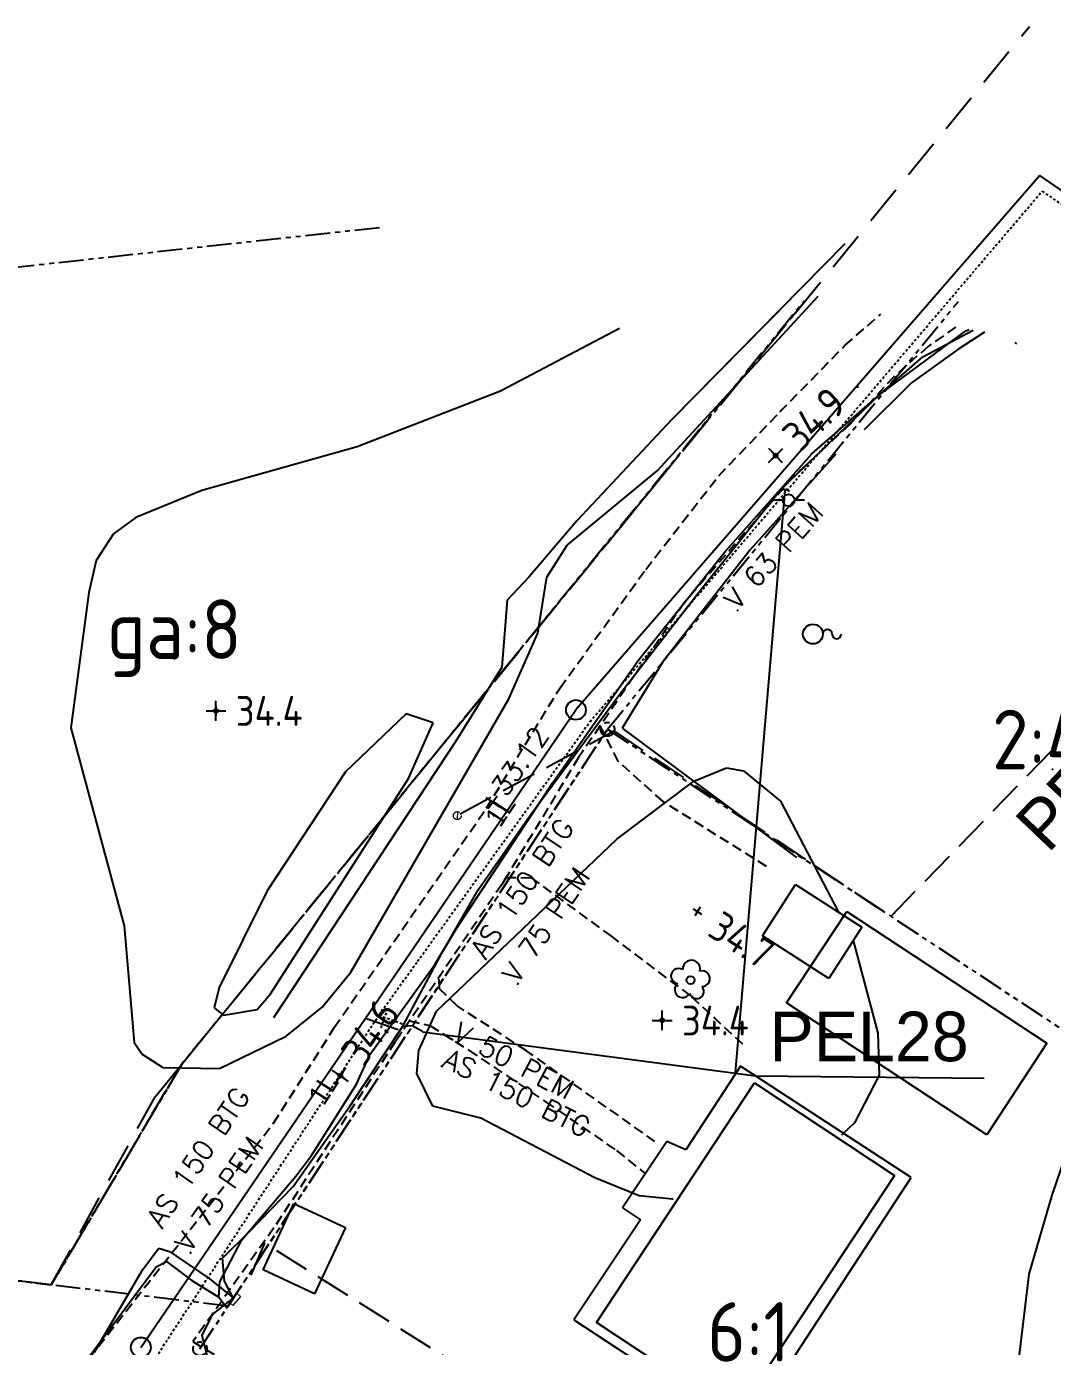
# Model space of a CAD drawing. Header units: metres. Extents: x 139929 to 143267, y 6401995 to 6404511.
# Drawn here: x 140530.1 to 140581.8, y 6402409.6 to 6402476.2 of the extents above; entities that cross this region are included whole.
import ezdxf
from ezdxf.enums import TextEntityAlignment as Align

# ---------------------------------------------------------------- set-up
doc = ezdxf.new("R2010")
doc.units = ezdxf.units.M
for name, pattern in [('DASHED', [0.75, 0.5, -0.25]), ('DASHED2', [3, 2, -1]), ('DGN Style 2', [1.76037, 1.056222, -0.704148]), ('DGN Style 3', [2.464518, 1.76037, -0.704148]), ('HAECK', [0]), ('HIDDEN2', [0.1875, 0.125, -0.0625]), ('PHANTOM', [2.5, 1.25, -0.25, 0.25, -0.25, 0.25, -0.25])]:
    doc.linetypes.add(name, pattern=pattern)
for name, color, linetype, lineweight in [('LM_GRÄNSPUNKT_TEXT_NY', 94, 'Continuous', 25), ('TE_INMATT_LAGE', 254, 'Continuous', 0), ('TE_OSAKERT_LAGE', 254, 'Continuous', 0)]:
    doc.layers.add(name, color=color, linetype=linetype, lineweight=lineweight)
for name, color, linetype in [('M-BEF-BELYSNINGSSTOLPE', 4, 'Continuous'), ('M-BEF-BYGGNAD', 3, 'Continuous'), ('M-BEF-BÄCK', 7, 'Continuous'), ('M-BEF-EL', 4, 'ELLEDNING'), ('M-BEF-EL-TEXT', 1, 'Continuous'), ('M-BEF-HÄCK', 7, 'Continuous'), ('M-BEF-KÄLLA', 7, 'Continuous'), ('M-BEF-NIVÅ', 4, 'Continuous'), ('M-BEF-NIVÅKURVA-PRIMÄR-0.5M', 12, 'Continuous'), ('M-BEF-TELE', 4, 'TELELEDNING'), ('M-BEF-TELE-INFO', 4, 'Continuous'), ('M-BEF-TELE-TEXT', 1, 'Continuous'), ('M-BEF-TRÄD', 4, 'Continuous'), ('M-BEF-VA-S', 4, 'Continuous'), ('M-BEF-VA-TEXT', 1, 'Continuous'), ('M-BEF-VA-V', 4, 'HIDDEN2'), ('M-BEF-VÄGKANT', 1, 'DASHED'), ('M-FASTIGHETSBETECKNING', 3, 'Continuous'), ('M-GR-FASTIGHETSGRÄNS', 3, 'PHANTOM'), ('M-GR-RÄTTIGHETSGRÄNS', 3, 'DASHED')]:
    doc.layers.add(name, color=color, linetype=linetype)
doc.styles.add('ISO', font='iso.shx', dxfattribs={"height": 2.5})
doc.styles.add('ITALICC', font='italicc', dxfattribs={"oblique": 10})
doc.styles.add('ROMANS', font='romans')
doc.styles.add('Style-font38', font='font38.shx')
doc.linetypes.add('Bäck', pattern='A,5,[107,sma.shx,S=1,R=0,X=0,Y=0],5', length=10)
doc.linetypes.add('ELLEDNING', pattern='A,3,-0.5,["E",Standard,S=0.5,R=0,X=0,Y=-0.25],-0.5', length=4)
doc.linetypes.add('TELELEDNING', pattern='A,3,-0.5,["T",Standard,S=0.5,R=0,X=0,Y=-0.25],-0.5', length=4)

# ---------------------------------------------------------------- blocks, each defined once
blk = doc.blocks.new('osynlig cirkel')
blk.add_circle((0, 0), 0.005)
blk = doc.blocks.new('OSYNLIG')
blk.add_blockref('osynlig cirkel', (0, 0))
blk = doc.blocks.new('PRI_L_ALLM')
for points in [[(-0.3, 0, 0), (-0.8, 0, 0)], [(0.8, 0, 0), (0.3, 0, 0)]]:
    blk.add_polyline3d(points)
blk.add_circle((0, 0), 0.3)
blk = doc.blocks.new('PRI_NIVÅ_HÖJDPUNKT_ISM')
at = {"color": 7}
for p, q in [((-0.25, 0), (0.25, 0)), ((0, 0.25), (0, -0.25))]:
    blk.add_line(p, q, dxfattribs=at)
blk = doc.blocks.new('PRI_V_KÄLLA')
blk.add_circle((0, 0), 0.5)
for centre, start, end in [((0.733333, 0), 0, 179.999991), ((1.2, 0), 179.999991, 359.999955)]:
    blk.add_arc(centre, 0.233333, start, end)
blk = doc.blocks.new('OCT261', base_point=(108327.366, 6370837.691))
at = {"layer": 'TE_INMATT_LAGE', "color": 30, "linetype": 'Continuous', "lineweight": 13, "flags": 128}
blk.add_lwpolyline([(108327.667, 6370837.814), (108327.665, 6370837.562), (108327.065, 6370837.569), (108327.068, 6370837.821), (108327.667, 6370837.814)], dxfattribs=at)
blk = doc.blocks.new('OCT372', base_point=(108327.366, 6370837.691))
at = {"layer": 'TE_OSAKERT_LAGE', "color": 30, "linetype": 'DGN Style 2', "lineweight": 13}
blk.add_line((108327.368, 6370837.891), (108327.364, 6370837.491), dxfattribs=at)
blk.add_circle((108327.366, 6370837.691), 0.2, dxfattribs=at)
blk = doc.blocks.new('BRUNN')
blk.add_circle((0, 0), 0.5)
blk = doc.blocks.new('VENTIL')
blk.add_line((0, -0.55), (0, 0.55))
blk = doc.blocks.new('LIGGARPUNKT')
blk.add_circle((0, 0), 0.35)
at = {"layer": 'LM_GRÄNSPUNKT_TEXT_NY', "style": 'ITALICC', "oblique": 10}
blk.add_attdef('PUNKTBETECKNING', (0.5, -0.35), '', height=0.7, dxfattribs=at)
blk = doc.blocks.new('PRI_V_POLLARE')
blk.add_circle((0, 0), 0.2)
blk = doc.blocks.new('PRI_M_LÖVTRÄD')
blk.add_circle((0, 0), 0.2)
for centre, radius, start, end in [((0.047722, 0.56156), 0.443002, 345.022908, 184.096476), ((-0.601762, 0.206006), 0.384732, 57.341651, 261.23001), ((0.585988, 0.07036), 0.392534, 269.444378, 106.321877), ((-0.395828, -0.476108), 0.401424, 131.233971, 330.911027), ((0.306072, -0.564084), 0.367104, 196.976003, 41.224955)]:
    blk.add_arc(centre, radius, start, end)
blk = doc.blocks.new('SPWDEF')
at = {"color": 0, "linetype": 'Continuous'}
for p, q in [((-1, 0), (1, 0)), ((0, -1), (0, 1))]:
    blk.add_line(p, q, dxfattribs=at)
blk.add_circle((0, 0), 0.2)

msp = doc.modelspace()

# ---------------------------------------------------------------- linework, layer by layer
at = {"layer": 'M-BEF-BYGGNAD'}
for p, q in [((140567.226, 6402430.341), (140568.893, 6402432.928)), ((140568.893, 6402432.928), (140572.225, 6402430.782)), ((140568.438, 6402426.973), (140571.474, 6402431.578)), ((140571.474, 6402431.578), (140581.559, 6402424.93)), ((140572.225, 6402430.782), (140570.559, 6402428.195)), ((140570.559, 6402428.195), (140567.226, 6402430.341)), ((140578.524, 6402420.325), (140568.438, 6402426.973)), ((140581.559, 6402424.93), (140578.524, 6402420.325)), ((140566.113, 6402423.783), (140563.356, 6402419.557)), ((140574.713, 6402418.172), (140566.113, 6402423.783)), ((140558.856, 6402410.868), (140566.82, 6402422.936)), ((140558.856, 6402410.868), (140566.82, 6402422.936)), ((140566.82, 6402422.936), (140573.883, 6402418.274)), ((140566.82, 6402422.936), (140573.883, 6402418.274)), ((140562.404, 6402419.985), (140560.174, 6402416.634)), ((140563.356, 6402419.557), (140562.404, 6402419.985)), ((140573.883, 6402418.274), (140565.918, 6402406.206)), ((140573.883, 6402418.274), (140565.918, 6402406.206)), ((140566.352, 6402405.356), (140574.713, 6402418.172)), ((140542.058, 6402413.512), (140543.616, 6402416.858)), ((140543.616, 6402416.858), (140546.215, 6402415.648)), ((140560.174, 6402416.634), (140561.071, 6402416.036)), ((140561.071, 6402416.036), (140557.713, 6402410.992)), ((140546.215, 6402415.648), (140544.657, 6402412.302)), ((140544.657, 6402412.302), (140542.058, 6402413.512)), ((140557.713, 6402410.992), (140566.352, 6402405.356)), ((140565.918, 6402406.206), (140558.856, 6402410.868)), ((140565.918, 6402406.206), (140558.856, 6402410.868))]:
    msp.add_line(p, q, dxfattribs=at)
at = {"layer": 'M-BEF-BÄCK', "linetype": 'Bäck', "lineweight": -3}
for p, q in [((140571.38, 6402465.212, 34.099), (140562.661, 6402456.356, 34.042)), ((140562.661, 6402456.356, 34.042), (140557.878, 6402451.263, 34.042)), ((140557.878, 6402451.263, 34.042), (140555.451, 6402448.418, 34.028)), ((140555.451, 6402448.418, 34.028), (140554.366, 6402447.256, 34.028)), ((140554.366, 6402447.256, 34.028), (140554.085, 6402443.881, 34.014)), ((140554.085, 6402443.881, 34.014), (140551.77, 6402440.149, 34.014)), ((140551.77, 6402440.149, 34.014), (140542.584, 6402426.216, 34.014))]:
    msp.add_line(p, q, dxfattribs=at)
at = {"layer": 'M-BEF-BÄCK', "lineweight": -3}
for p, q in [((140568.657, 6402462.446), (140562.661, 6402456.356)), ((140562.661, 6402456.356), (140557.878, 6402451.263)), ((140557.878, 6402451.263), (140555.451, 6402448.418)), ((140555.451, 6402448.418), (140554.366, 6402447.256)), ((140554.366, 6402447.256), (140554.085, 6402443.881)), ((140554.085, 6402443.881), (140551.77, 6402440.149)), ((140551.77, 6402440.149), (140542.584, 6402426.216))]:
    msp.add_line(p, q, dxfattribs=at)
at = {"layer": 'M-BEF-EL', "flags": 128}
for points in [[(140539.837, 6402412.142), (140539.879, 6402412.911), (140540.994, 6402415.034), (140543.71, 6402418.238), (140544.5, 6402419.281), (140546.763, 6402422.864), (140547.451, 6402424.387), (140550.721, 6402428.904), (140551.807, 6402430.714), (140556.67, 6402438.088), (140560.957, 6402444.212), (140565.365, 6402449.719), (140569.707, 6402454.633), (140575.31, 6402459.523), (140577.835, 6402460.864)], [(140479.882, 6402370.576), (140480.469, 6402370.766), (140483.482, 6402371.85), (140486.773, 6402373.649), (140491.324, 6402375.218), (140495.121, 6402376.413), (140504.126, 6402379.151), (140509.521, 6402381.924), (140513.334, 6402384.61), (140517.846, 6402389.517), (140520.876, 6402393.335), (140523.929, 6402397.038), (140528.942, 6402403.251), (140531.978, 6402407.388), (140536.673, 6402413.662), (140537.185, 6402413.935), (140538.462, 6402412.981), (140539.837, 6402412.142), (140540.254, 6402411.587)]]:
    msp.add_lwpolyline(points, dxfattribs=at)
at = {"layer": 'M-BEF-HÄCK', "lineweight": -3}
for p, q in [((140578.403, 6402460.766), (140577.062, 6402459.878)), ((140577.062, 6402459.878), (140574.737, 6402458.201)), ((140574.737, 6402458.201), (140572.341, 6402455.834)), ((140570.924, 6402454.612), (140566.608, 6402449.792)), ((140566.608, 6402449.792), (140562.207, 6402444.143)), ((140562.207, 6402444.143), (140560.149, 6402440.799)), ((140560.149, 6402440.799), (140568.934, 6402434.296))]:
    msp.add_line(p, q, dxfattribs=at)
at = {"layer": 'M-BEF-HÄCK', "color": 1, "linetype": 'HAECK', "lineweight": -3}
for p, q in [((140574.737, 6402458.201), (140572.341, 6402455.834)), ((140570.924, 6402454.612), (140566.608, 6402449.792)), ((140566.608, 6402449.792), (140562.207, 6402444.143)), ((140562.207, 6402444.143), (140560.149, 6402440.799)), ((140560.149, 6402440.799), (140568.934, 6402434.296))]:
    msp.add_line(p, q, dxfattribs=at)
at = {"layer": 'M-BEF-NIVÅKURVA-PRIMÄR-0.5M', "linetype": 'Continuous', "lineweight": -3}
for p, q in [((140561.916, 6402453.765, 34.5), (140570.034, 6402462.578, 34.5)), ((140560.024, 6402460.946, 34.5), (140554.029, 6402457.785, 34.5)), ((140554.029, 6402457.785, 34.5), (140546.807, 6402454.978, 34.5)), ((140546.807, 6402454.978, 34.5), (140538.967, 6402452.776, 34.5)), ((140557.383, 6402450.026, 34.5), (140561.916, 6402453.765, 34.5)), ((140538.967, 6402452.776, 34.5), (140535.643, 6402451.428, 34.5)), ((140535.643, 6402451.428, 34.5), (140534.529, 6402450.59, 34.5)), ((140534.529, 6402450.59, 34.5), (140533.65, 6402449.259, 34.5)), ((140556.364, 6402448.415, 34.5), (140557.383, 6402450.026, 34.5)), ((140533.65, 6402449.259, 34.5), (140533.286, 6402447.645, 34.5)), ((140555.897, 6402445.599, 34.5), (140556.364, 6402448.415, 34.5)), ((140533.286, 6402447.645, 34.5), (140532.38, 6402440.822, 34.5)), ((140554.448, 6402442.288, 34.5), (140555.897, 6402445.599, 34.5)), ((140546.489, 6402428.518, 34.5), (140554.448, 6402442.288, 34.5)), ((140549.264, 6402441.522, 34.5), (140546.206, 6402438.6, 34.5)), ((140550.638, 6402441.069, 34.5), (140549.264, 6402441.522, 34.5)), ((140549.395, 6402438.277, 34.5), (140550.638, 6402441.069, 34.5)), ((140532.38, 6402440.822, 34.5), (140535.061, 6402430.841, 34.5)), ((140546.206, 6402438.6, 34.5), (140542.259, 6402432.611, 34.5)), ((140563.759, 6402438.139, 34.5), (140565.41, 6402438.805, 34.5)), ((140565.41, 6402438.805, 34.5), (140566.26, 6402438.656, 34.5)), ((140566.26, 6402438.656, 34.5), (140568.137, 6402437.134, 34.5)), ((140542.428, 6402427.425, 34.5), (140549.395, 6402438.277, 34.5)), ((140559.882, 6402435.214, 34.5), (140563.759, 6402438.139, 34.5)), ((140568.137, 6402437.134, 34.5), (140571.048, 6402431.54, 34.5)), ((140550.791, 6402426.542, 34.5), (140559.882, 6402435.214, 34.5)), ((140542.259, 6402432.611, 34.5), (140539.853, 6402427.735, 34.5)), ((140535.061, 6402430.841, 34.5), (140535.562, 6402424.964, 34.5)), ((140571.791, 6402430.108, 34.5), (140573.037, 6402425.448, 34.5)), ((140545.029, 6402426.755, 34.5), (140546.489, 6402428.518, 34.5)), ((140539.853, 6402427.735, 34.5), (140539.588, 6402426.713, 34.5)), ((140541.766, 6402426.636, 34.5), (140542.428, 6402427.425, 34.5)), ((140539.588, 6402426.713, 34.5), (140540.07, 6402426.35, 34.5)), ((140540.07, 6402426.35, 34.5), (140541.766, 6402426.636, 34.5)), ((140543.23, 6402425.284, 34.5), (140545.029, 6402426.755, 34.5)), ((140549.909, 6402424.575, 34.5), (140550.791, 6402426.542, 34.5)), ((140539.87, 6402423.661, 34.5), (140543.23, 6402425.284, 34.5)), ((140573.037, 6402425.448, 34.5), (140573.105, 6402423.33, 34.5)), ((140535.562, 6402424.964, 34.5), (140535.959, 6402424.379, 34.5)), ((140535.959, 6402424.379, 34.5), (140537.003, 6402423.718, 34.5)), ((140549.807, 6402423.413, 34.5), (140549.909, 6402424.575, 34.5)), ((140537.003, 6402423.718, 34.5), (140539.87, 6402423.661, 34.5)), ((140550.615, 6402421.769, 34.5), (140549.807, 6402423.413, 34.5)), ((140573.105, 6402423.33, 34.5), (140571.868, 6402420.918, 34.5)), ((140583.947, 6402423.574, 35.5), (140581.806, 6402417.286, 35.5)), ((140553.028, 6402421.164, 34.5), (140550.615, 6402421.769, 34.5)), ((140558.783, 6402418.153, 34.5), (140553.028, 6402421.164, 34.5)), ((140571.868, 6402420.918, 34.5), (140571.206, 6402420.3, 34.5)), ((140561.007, 6402417.245, 34.5), (140558.783, 6402418.153, 34.5)), ((140562.693, 6402417.084, 34.5), (140561.007, 6402417.245, 34.5)), ((140562.718, 6402417.087, 34.5), (140562.693, 6402417.084, 34.5)), ((140581.806, 6402417.286, 35.5), (140580.651, 6402413.296, 35.5)), ((140580.651, 6402413.296, 35.5), (140579.473, 6402403.592, 35.5))]:
    msp.add_line(p, q, dxfattribs=at)
at = {"layer": 'M-BEF-TELE', "linetype": 'Continuous'}
for p, q in [((140573.156, 6402457.629), (140577.465, 6402460.832)), ((140577.465, 6402460.832), (140577.641, 6402460.897)), ((140568.128, 6402452.822), (140573.156, 6402457.629)), ((140564.09, 6402447.738), (140568.128, 6402452.822)), ((140568.128, 6402452.822), (140568.401, 6402452.851)), ((140568.401, 6402452.851), (140568.586, 6402452.746)), ((140560.025, 6402442.501), (140564.09, 6402447.738)), ((140555.507, 6402436.397), (140560.025, 6402442.501)), ((140552.892, 6402432.667), (140555.507, 6402436.397)), ((140551.072, 6402429.47), (140552.892, 6402432.667)), ((140549.103, 6402425.796), (140551.072, 6402429.47)), ((140546.428, 6402421.766), (140549.103, 6402425.796)), ((140549.103, 6402425.796), (140549.567, 6402425.819)), ((140549.567, 6402425.819), (140550.098, 6402425.545)), ((140543.573, 6402417.718), (140546.428, 6402421.766)), ((140541.397, 6402415.47), (140543.573, 6402417.718)), ((140540.011, 6402414.097), (140541.397, 6402415.47)), ((140535.982, 6402413.518), (140536.803, 6402414.614)), ((140536.803, 6402414.614), (140537.352, 6402414.436)), ((140537.352, 6402414.436), (140539.35, 6402413.088)), ((140540.117, 6402412.944), (140540.011, 6402414.097)), ((140533.569, 6402409.376), (140535.982, 6402413.518)), ((140539.35, 6402413.088), (140540.548, 6402412.114)), ((140540.548, 6402412.114), (140540.117, 6402412.944)), ((140539.511, 6402411.265), (140540.528, 6402412.08)), ((140538.99, 6402410.214), (140539.511, 6402411.265)), ((140539.332, 6402408.862), (140538.99, 6402410.214))]:
    msp.add_line(p, q, dxfattribs=at)
at = {"layer": 'M-BEF-TELE-INFO', "linetype": 'DGN Style 3'}
for p, q in [((140573.7, 6402431.328), (140588.668, 6402446.761)), ((140551.994, 6402436.494), (140559.741, 6402440.67)), ((140559.741, 6402440.67), (140569.814, 6402433.906)), ((140569.814, 6402433.906), (140573.7, 6402431.328)), ((140542.127, 6402414.867), (140541.315, 6402412.952)), ((140571.348, 6402396.459), (140542.127, 6402414.867))]:
    msp.add_line(p, q, dxfattribs=at)
at = {"layer": 'M-BEF-TELE-TEXT', "linetype": 'Continuous'}
for p, q in [((140565.857, 6402423.457), (140568.362, 6402452.776)), ((140566.871, 6402423.277), (140550.091, 6402425.497)), ((140578.388, 6402423.158), (140566.871, 6402423.277))]:
    msp.add_line(p, q, dxfattribs=at)
at = {"layer": 'M-BEF-VA-S'}
for points in [[(140581.196, 6402468.646, 0), (140576.87, 6402463.663, 0), (140557.824, 6402441.727, 0)], [(140617.73, 6402443.529, 0), (140586.802, 6402464.792, 0), (140581.196, 6402468.646, 0)], [(140535.9, 6402409.612, 0), (140547.219, 6402426.193, 0), (140549.182, 6402429.068, 0), (140557.824, 6402441.727, 0)], [(140547.219, 6402426.193, 0), (140548.863, 6402425.631, 0)]]:
    msp.add_polyline3d(points, dxfattribs=at)
at = {"layer": 'M-BEF-VA-TEXT'}
for points in [[(140579.946, 6402460.236, 0), (140580.02, 6402460.168, 0)], [(140571.963, 6402458.012, 0), (140572.063, 6402458.011, 0)], [(140565.955, 6402446.716, 0), (140566.022, 6402446.791, 0)], [(140553.655, 6402436.373, 0), (140553.713, 6402436.454, 0)], [(140553.265, 6402429.131, 0), (140553.321, 6402429.214, 0)], [(140554.875, 6402427.896, 0), (140554.931, 6402427.979, 0)], [(140551.534, 6402425.15, 0), (140551.623, 6402425.103, 0)], [(140551.022, 6402423.8, 0), (140551.111, 6402423.755, 0)], [(140536.953, 6402415.578, 0), (140537.009, 6402415.661, 0)], [(140538.385, 6402414.337, 0), (140538.441, 6402414.42, 0)]]:
    msp.add_polyline3d(points, dxfattribs=at)
at = {"layer": 'M-BEF-VA-V'}
for points in [[(140558.535, 6402441.137, 0), (140581.315, 6402467.862, 0), (140585.906, 6402464.707, 0), (140606.11, 6402450.818, 0), (140606.206, 6402450.751, 0), (140616.519, 6402443.596, 0), (140617.109, 6402442.855, 0), (140618.549, 6402442.524, 0)], [(140490.988, 6402373.016, 0), (140503.89, 6402377.772, 0), (140514.757, 6402382.895, 0), (140520.015, 6402389.386, 0), (140528.261, 6402398.957, 0), (140536.391, 6402408.756, 0), (140536.786, 6402409.302, 0), (140547.897, 6402426.358, 0), (140549.843, 6402429.061, 0), (140558.535, 6402441.137, 0)], [(140547.89, 6402426.346, 0), (140549.062, 6402425.918, 0)]]:
    msp.add_polyline3d(points, dxfattribs=at)
at = {"layer": 'M-BEF-VÄGKANT', "lineweight": -3}
for p, q in [((140571.387, 6402460.097), (140573.183, 6402461.666)), ((140576.951, 6402461.016), (140575.573, 6402460.036)), ((140568.105, 6402456.739), (140571.387, 6402460.097)), ((140575.573, 6402460.036), (140573.853, 6402458.528)), ((140573.853, 6402458.528), (140571.614, 6402456.091)), ((140565.02, 6402453.526), (140568.105, 6402456.739)), ((140571.614, 6402456.091), (140568.795, 6402453.495)), ((140561.34, 6402448.804), (140565.02, 6402453.526)), ((140568.795, 6402453.495), (140563.284, 6402447.129)), ((140557.025, 6402442.839), (140561.34, 6402448.804)), ((140563.284, 6402447.129), (140559.047, 6402440.93)), ((140553.312, 6402436.773), (140557.025, 6402442.839)), ((140559.954, 6402439.137), (140559.047, 6402440.93)), ((140562.212, 6402437.109), (140559.954, 6402439.137)), ((140567.424, 6402433.846), (140562.212, 6402437.109)), ((140545.649, 6402425.724), (140553.312, 6402436.773)), ((140554.304, 6402433.284), (140554.092, 6402432.934)), ((140554.304, 6402433.284), (140555.562, 6402433.27)), ((140555.562, 6402433.27), (140559.576, 6402430.339)), ((140554.092, 6402432.934), (140550.93, 6402428.269)), ((140559.576, 6402430.339), (140563.649, 6402427.277)), ((140550.951, 6402427.67), (140550.93, 6402428.269)), ((140551.839, 6402426.812), (140550.951, 6402427.67)), ((140563.649, 6402427.277), (140566.386, 6402424.739)), ((140555.335, 6402424.554), (140551.839, 6402426.812)), ((140542.59, 6402420.902), (140545.649, 6402425.724)), ((140549.431, 6402426.056), (140548.722, 6402425.01)), ((140549.431, 6402426.056), (140550.468, 6402425.821)), ((140550.468, 6402425.821), (140552.434, 6402424.582)), ((140548.722, 6402425.01), (140542.604, 6402415.625)), ((140552.434, 6402424.582), (140556.281, 6402421.997)), ((140561.8, 6402419.986), (140555.335, 6402424.554)), ((140556.281, 6402421.997), (140559.873, 6402419.522)), ((140532.834, 6402408.475), (140542.59, 6402420.902)), ((140559.873, 6402419.522), (140561.324, 6402418.362)), ((140542.604, 6402415.625), (140538.521, 6402409.904)), ((140538.521, 6402409.904), (140544.502, 6402406.253))]:
    msp.add_line(p, q, dxfattribs=at)
at = {"layer": 'M-BEF-VÄGKANT'}
for p, q in [((140568.105, 6402456.739), (140571.387, 6402460.097)), ((140573.853, 6402458.528), (140571.614, 6402456.091)), ((140565.02, 6402453.526), (140568.105, 6402456.739)), ((140571.614, 6402456.091), (140568.795, 6402453.495)), ((140561.34, 6402448.804), (140565.02, 6402453.526)), ((140568.795, 6402453.495), (140563.284, 6402447.129)), ((140557.025, 6402442.839), (140561.34, 6402448.804)), ((140563.284, 6402447.129), (140557.958, 6402439.337)), ((140553.312, 6402436.773), (140557.025, 6402442.839)), ((140557.958, 6402439.337), (140554.092, 6402432.934)), ((140545.649, 6402425.724), (140553.312, 6402436.773)), ((140554.092, 6402432.934), (140548.722, 6402425.01)), ((140542.59, 6402420.902), (140545.649, 6402425.724)), ((140548.722, 6402425.01), (140542.604, 6402415.625)), ((140532.834, 6402408.475), (140542.59, 6402420.902)), ((140542.604, 6402415.625), (140538.521, 6402409.904)), ((140538.521, 6402409.904), (140544.502, 6402406.253))]:
    msp.add_line(p, q, dxfattribs=at)
at = {"layer": 'M-GR-FASTIGHETSGRÄNS'}
for p, q in [((140547.929, 6402466.02), (140514.953, 6402462.419)), ((140547.929, 6402466.02), (140514.953, 6402462.419)), ((140537.968, 6402423.886), (140569.321, 6402462.332)), ((140569.371, 6402462.323), (140537.968, 6402423.886)), ((140559.413, 6402440.752), (140577.096, 6402462.31)), ((140559.413, 6402440.752), (140576.148, 6402461.155)), ((140559.413, 6402440.752), (140576.148, 6402461.155)), ((140538.88, 6402409.534), (140559.413, 6402440.752)), ((140540.297, 6402411.688), (140559.413, 6402440.752)), ((140540.297, 6402411.688), (140559.413, 6402440.752)), ((140559.413, 6402440.752), (140591.954, 6402419.268)), ((140559.413, 6402440.752), (140591.954, 6402419.268)), ((140531.388, 6402412.761), (140537.968, 6402423.886)), ((140537.968, 6402423.886), (140531.388, 6402412.761)), ((140523.213, 6402413.745), (140531.388, 6402412.761)), ((140531.388, 6402412.761), (140528.163, 6402413.149)), ((140540.297, 6402411.688), (140529.116, 6402413.034)), ((140540.297, 6402411.688), (140529.116, 6402413.034)), ((140538.88, 6402409.534), (140540.297, 6402411.688)), ((140538.88, 6402409.534), (140540.297, 6402411.688))]:
    msp.add_line(p, q, dxfattribs=at)
at = {"layer": 'M-GR-RÄTTIGHETSGRÄNS', "color": 1, "linetype": 'DASHED2', "lineweight": -3}
for p, q in [((140536.621, 6402422.236), (140580.679, 6402476.163)), ((140531.388, 6402412.761), (140536.621, 6402422.236))]:
    msp.add_line(p, q, dxfattribs=at)

# ---------------------------------------------------------------- block references
at = {"layer": 'M-BEF-BELYSNINGSSTOLPE'}
msp.add_blockref('PRI_L_ALLM', (140568.541, 6402452.292), dxfattribs=at)
msp.add_blockref('PRI_L_ALLM', (140568.541, 6402452.292), dxfattribs=at)
at = {"layer": 'M-BEF-KÄLLA', "lineweight": -3}
msp.add_blockref('PRI_V_KÄLLA', (140569.764, 6402445.548), dxfattribs=at)
at = {"layer": 'M-BEF-NIVÅ', "xscale": 0.5, "yscale": 0.5, "zscale": 0.5}
for p, rotation in [((140567.889, 6402454.542), 44.06399895856971), ((140545.954, 6402423.292), 55.86300048560499)]:
    msp.add_blockref('SPWDEF', p, dxfattribs=dict(at, rotation=rotation))
at = {"layer": 'M-BEF-NIVÅ', "lineweight": -3}
for p, rotation in [((140567.889, 6402454.542), 44.06399895856971), ((140563.946, 6402431.57), 327.7897806856091), ((140545.954, 6402423.292), 55.86300048560499)]:
    msp.add_blockref('PRI_NIVÅ_HÖJDPUNKT_ISM', p, dxfattribs=dict(at, rotation=rotation))
at = {"layer": 'M-BEF-NIVÅ', "xscale": 0.5, "yscale": 0.5, "zscale": 0.5}
for p in [(140539.684, 6402441.68), (140562.167, 6402426.084)]:
    msp.add_blockref('SPWDEF', p, dxfattribs=at)
at = {"layer": 'M-BEF-NIVÅ', "lineweight": -3}
msp.add_blockref('PRI_NIVÅ_HÖJDPUNKT_ISM', (140539.684, 6402441.68), dxfattribs=at)
at = {"layer": 'M-BEF-TELE', "color": 30, "linetype": 'Continuous', "lineweight": 13, "rotation": 229.105097}
msp.add_blockref('OCT261', (140540.636, 6402412.03), dxfattribs=at)
at = {"layer": 'M-BEF-TELE-INFO', "color": 30, "linetype": 'DGN Style 2', "lineweight": 13}
msp.add_blockref('OCT372', (140551.847, 6402436.401), dxfattribs=at)
at = {"layer": 'M-BEF-TRÄD', "color": 1, "linetype": 'Continuous', "lineweight": -3}
msp.add_blockref('PRI_M_LÖVTRÄD', (140563.598, 6402428.113), dxfattribs=at)
at = {"layer": 'M-BEF-VA-S'}
for p in [(140557.824, 6402441.727), (140535.9, 6402409.612)]:
    msp.add_blockref('BRUNN', p, dxfattribs=at)
at = {"layer": 'M-BEF-VA-V', "rotation": 340.5199111663409}
msp.add_blockref('VENTIL', (140548.193, 6402426.236), dxfattribs=at)
at = {"layer": 'M-FASTIGHETSBETECKNING', "lineweight": -3}
msp.add_blockref('OSYNLIG', (140581.834, 6402438.732), dxfattribs=at)
at = {"layer": 'M-GR-FASTIGHETSGRÄNS'}
for p in [(140559.413, 6402440.752), (140538.88, 6402409.534)]:
    msp.add_blockref('LIGGARPUNKT', p, dxfattribs=at)
at = {"layer": 'M-GR-RÄTTIGHETSGRÄNS', "lineweight": -3}
msp.add_blockref('OSYNLIG', (140537.583, 6402444.291), dxfattribs=at)
at = {"layer": 'M-GR-RÄTTIGHETSGRÄNS', "color": 1, "linetype": 'Continuous', "lineweight": -3, "xscale": 0.01, "yscale": 0.01, "zscale": 0.01}
msp.add_blockref('PRI_V_POLLARE', (140537.583, 6402444.291), dxfattribs=at)

# ---------------------------------------------------------------- texts
at = {"layer": 'M-BEF-EL-TEXT', "linetype": 'Continuous'}
for rotation, p in [(56.46953, (140554.262, 6402435.593)), (57.57244, (140545.375, 6402421.58))]:
    msp.add_text('1L', height=1, rotation=rotation, dxfattribs=at).set_placement(p, align=Align.BOTTOM_LEFT)
at = {"layer": 'M-BEF-NIVÅ', "style": 'ISO'}
for s, rotation, p in [('34.9', 44.064, (140568.615, 6402455.23)), ('34.9', 43.47254, (140568.615, 6402455.23)), ('34.7', 327.20246, (140564.787, 6402431.028)), ('34.6', 55.863, (140546.523, 6402424.114)), ('34.6', 55.27162, (140546.523, 6402424.114))]:
    msp.add_text(s, height=1.5, rotation=rotation, dxfattribs=at).set_placement(p, align=Align.MIDDLE_LEFT)
for p in [(140540.684, 6402441.68), (140540.684, 6402441.67), (140563.167, 6402426.074)]:
    msp.add_text('34.4', height=1.5, dxfattribs=at).set_placement(p, align=Align.MIDDLE_LEFT)
at = {"layer": 'M-BEF-TELE-TEXT', "linetype": 'DGN Style 3', "style": 'Style-font38'}
msp.add_text('PE22', height=2.5, rotation=46.46813, dxfattribs=at).set_placement((140579.795, 6402436.177), align=Align.TOP_LEFT)
at = {"layer": 'M-BEF-TELE-TEXT', "linetype": 'Continuous', "style": 'Style-font38'}
msp.add_text('PEL28', height=2.5, dxfattribs=at).set_placement((140567.578, 6402424.027))
at = {"layer": 'M-BEF-VA-TEXT', "style": 'ROMANS'}
for s, rotation, p in [('V 63 PEM ', 48.11447, (140565.955, 6402446.716)), ('+33.12', 54.788, (140553.655, 6402436.373)), ('AS 150 BTG ', 55.90126, (140553.265, 6402429.131)), ('V 75 PEM ', 55.85123, (140554.875, 6402427.896)), ('V 50 PEM ', 332.09222, (140551.534, 6402425.15)), ('AS 150 BTG ', 333.13644, (140551.022, 6402423.8)), ('AS 150 BTG ', 56.03302, (140536.953, 6402415.578)), ('V 75 PEM ', 55.47423, (140538.385, 6402414.337))]:
    msp.add_text(s, height=1, rotation=rotation, dxfattribs=at).set_placement(p)
at = {"layer": 'M-FASTIGHETSBETECKNING', "lineweight": -3, "style": 'ISO'}
for s, p in [('2:41', (140581.834, 6402438.732)), ('6:1', (140566.526, 6402408.889))]:
    msp.add_text(s, height=3, dxfattribs=at).set_placement(p, align=Align.CENTER)
at = {"layer": 'M-GR-RÄTTIGHETSGRÄNS', "lineweight": -3, "style": 'ISO'}
msp.add_text('ga:8', height=3, dxfattribs=at).set_placement((140537.583, 6402444.291), align=Align.CENTER)

doc.saveas('drawing.dxf')
